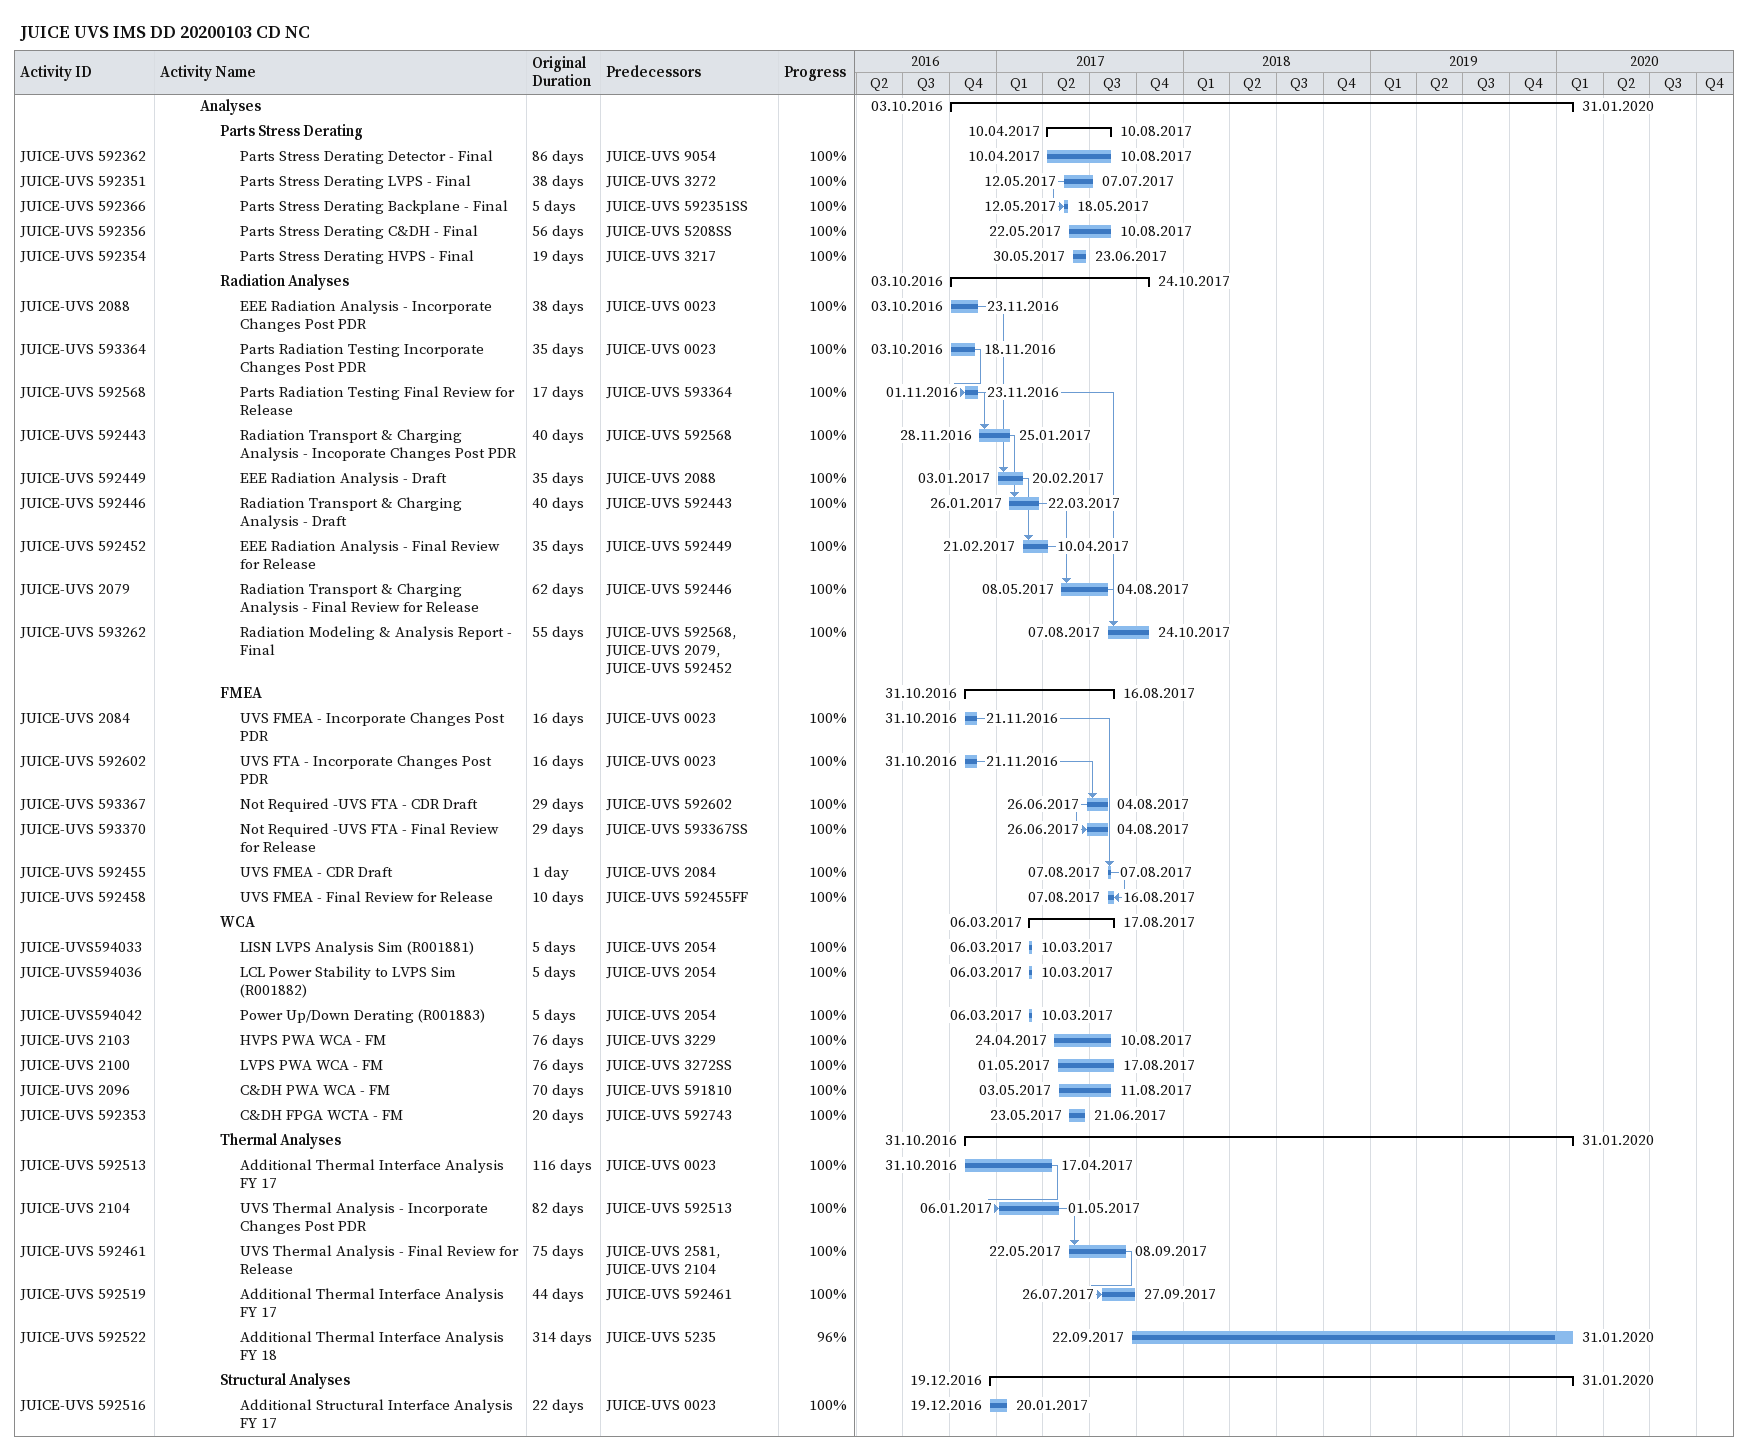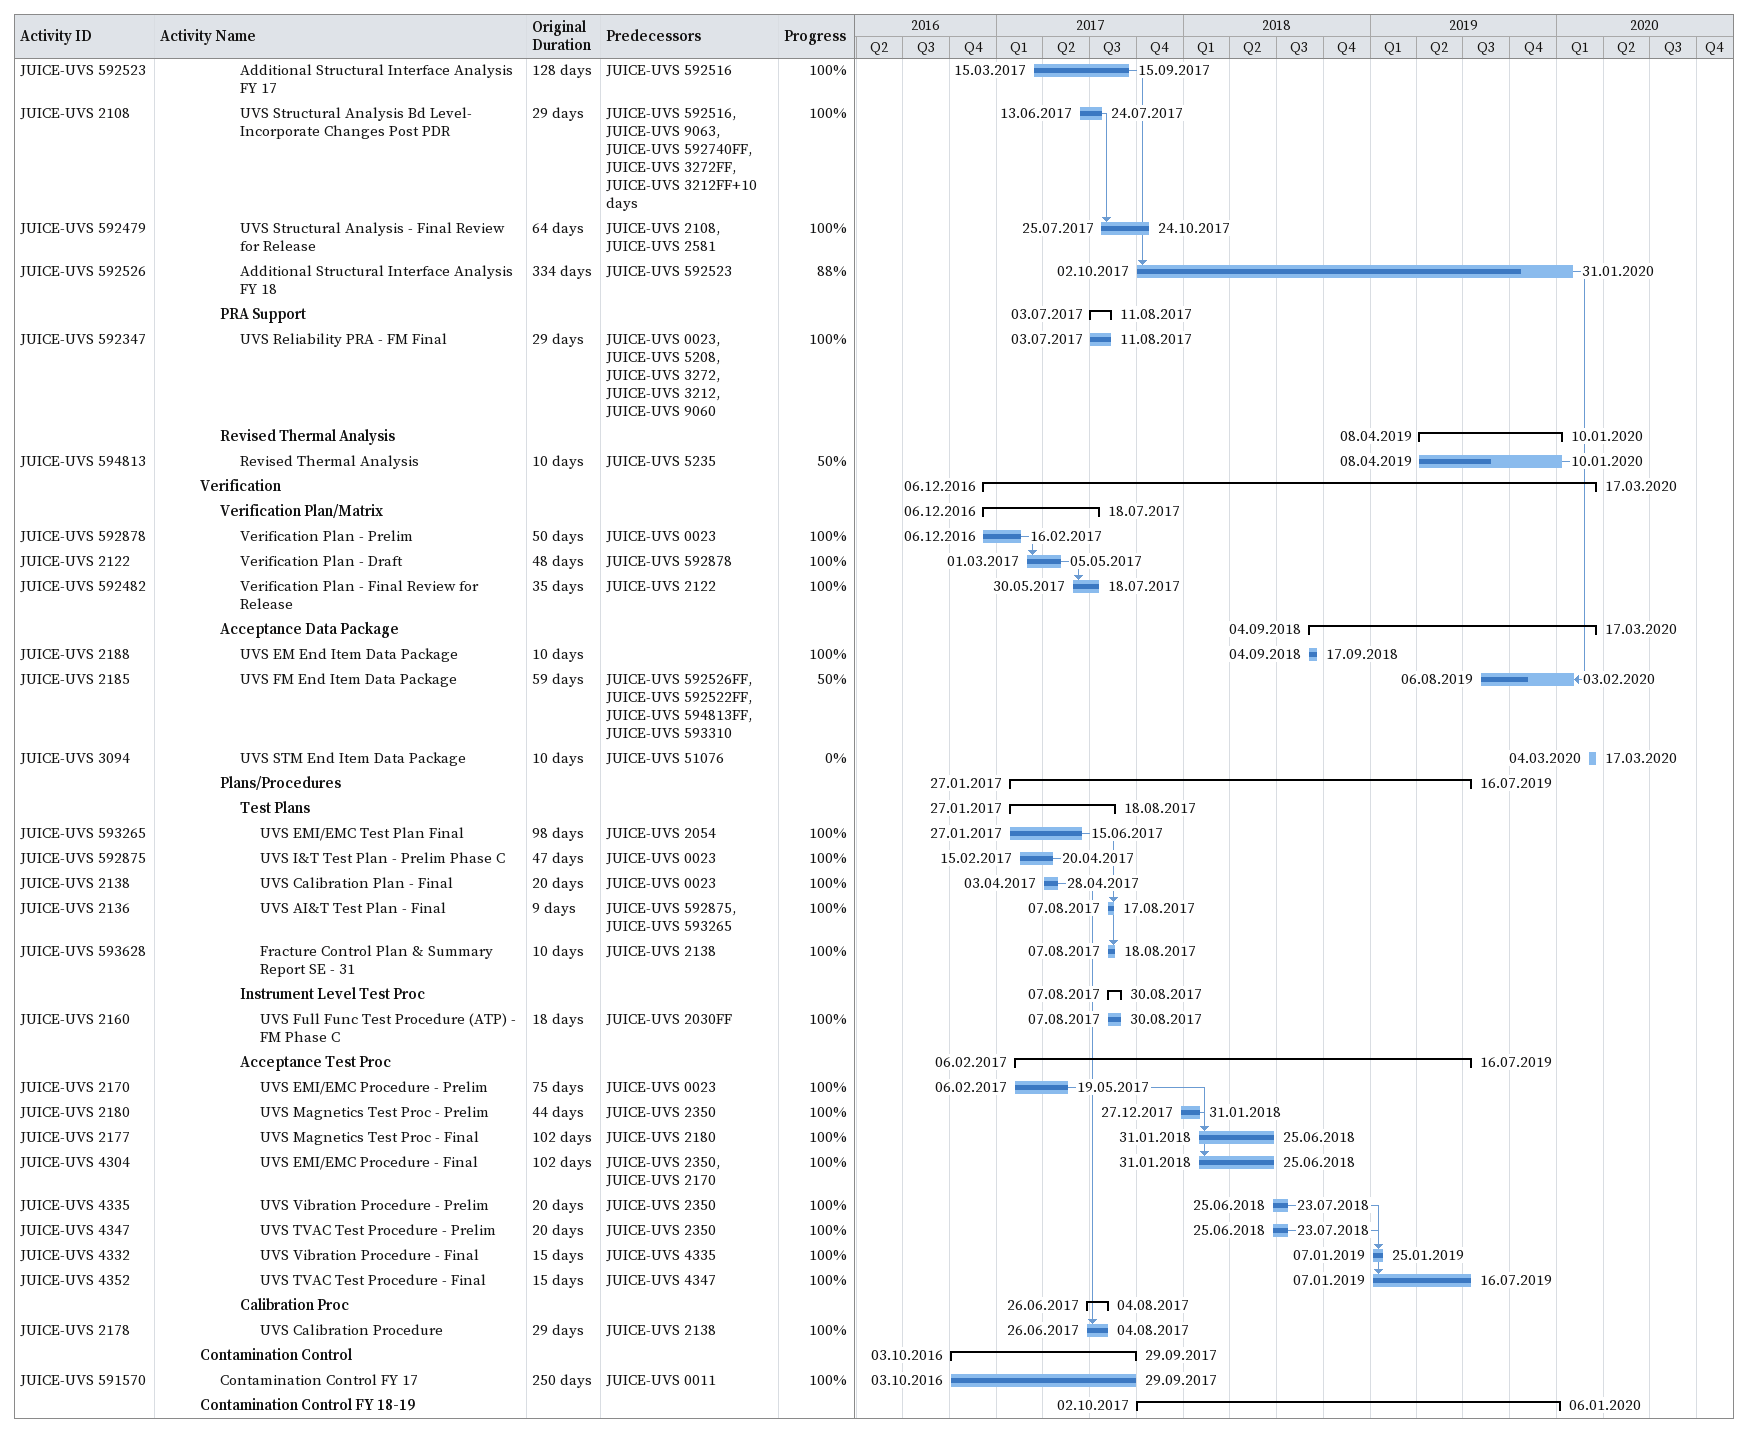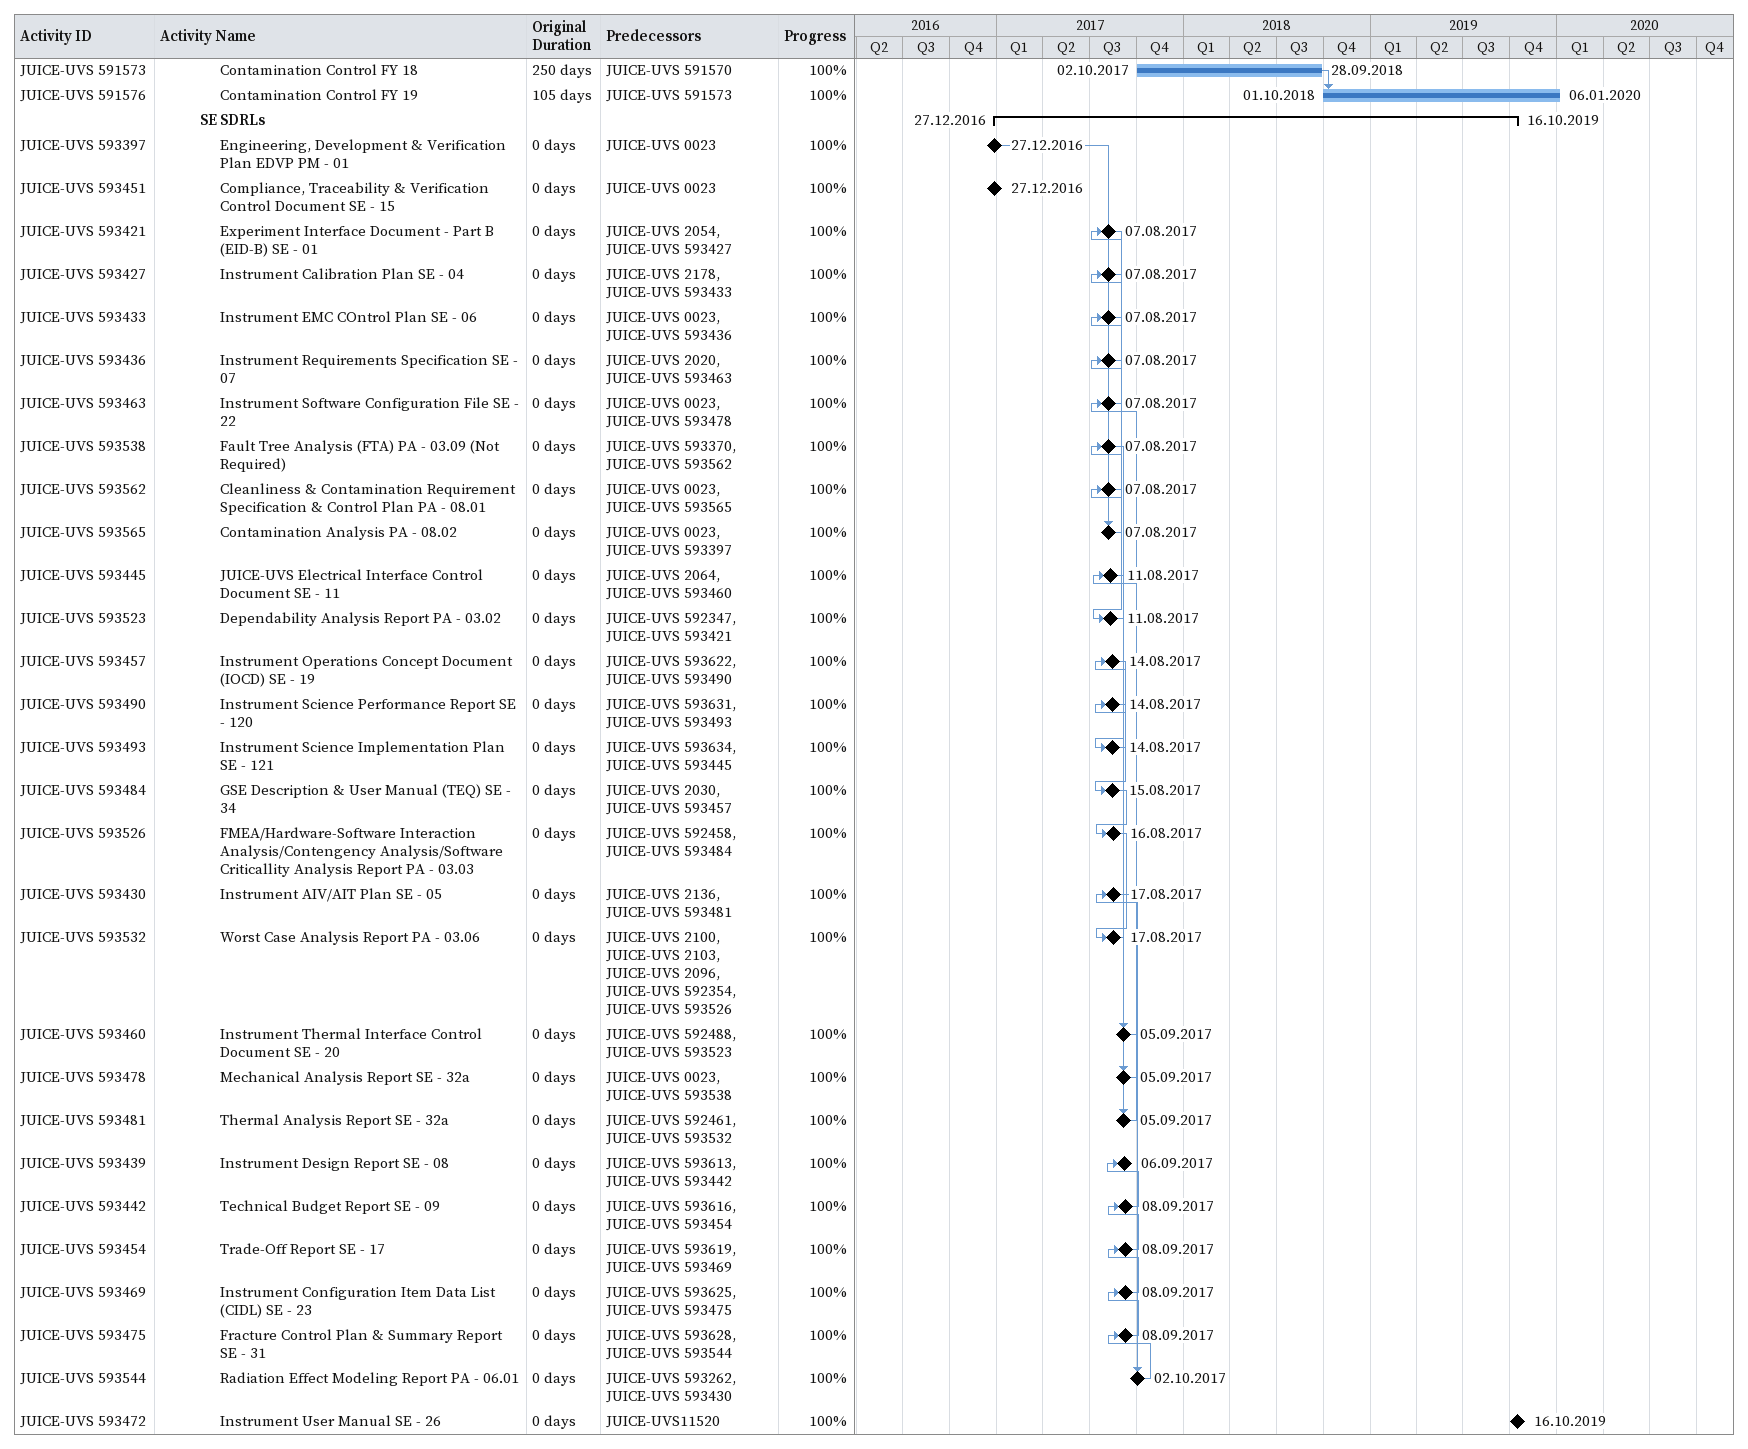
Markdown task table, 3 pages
JUICE UVS IMS DD 20200103 CD NC

| ID | Level | Task | Original duration | Start | Finish | Predecessors | % complete |
|---|---|---|---|---|---|---|---|
|  | 3 | **Analyses** |  | 2016-10-03 | 2020-01-31 |  |  |
|  | 4 | **Parts Stress Derating** |  | 2017-04-10 | 2017-08-10 |  |  |
| JUICE-UVS 592362 | 5 | Parts Stress Derating Detector - Final | 86d | 2017-04-10 | 2017-08-10 | JUICE-UVS 9054 | 100 |
| JUICE-UVS 592351 | 5 | Parts Stress Derating LVPS - Final | 38d | 2017-05-12 | 2017-07-07 | JUICE-UVS 3272 | 100 |
| JUICE-UVS 592366 | 5 | Parts Stress Derating Backplane - Final | 5d | 2017-05-12 | 2017-05-18 | JUICE-UVS 592351SS | 100 |
| JUICE-UVS 592356 | 5 | Parts Stress Derating C&DH - Final | 56d | 2017-05-22 | 2017-08-10 | JUICE-UVS 5208SS | 100 |
| JUICE-UVS 592354 | 5 | Parts Stress Derating HVPS - Final | 19d | 2017-05-30 | 2017-06-23 | JUICE-UVS 3217 | 100 |
|  | 4 | **Radiation Analyses** |  | 2016-10-03 | 2017-10-24 |  |  |
| JUICE-UVS 2088 | 5 | EEE Radiation Analysis - Incorporate Changes Post PDR | 38d | 2016-10-03 | 2016-11-23 | JUICE-UVS 0023 | 100 |
| JUICE-UVS 593364 | 5 | Parts Radiation Testing Incorporate Changes Post PDR | 35d | 2016-10-03 | 2016-11-18 | JUICE-UVS 0023 | 100 |
| JUICE-UVS 592568 | 5 | Parts Radiation Testing Final Review for Release | 17d | 2016-11-01 | 2016-11-23 | JUICE-UVS 593364 | 100 |
| JUICE-UVS 592443 | 5 | Radiation Transport & Charging Analysis - Incoporate Changes Post PDR | 40d | 2016-11-28 | 2017-01-25 | JUICE-UVS 592568 | 100 |
| JUICE-UVS 592449 | 5 | EEE Radiation Analysis - Draft | 35d | 2017-01-03 | 2017-02-20 | JUICE-UVS 2088 | 100 |
| JUICE-UVS 592446 | 5 | Radiation Transport & Charging Analysis - Draft | 40d | 2017-01-26 | 2017-03-22 | JUICE-UVS 592443 | 100 |
| JUICE-UVS 592452 | 5 | EEE Radiation Analysis - Final Review for Release | 35d | 2017-02-21 | 2017-04-10 | JUICE-UVS 592449 | 100 |
| JUICE-UVS 2079 | 5 | Radiation Transport & Charging Analysis - Final Review for Release | 62d | 2017-05-08 | 2017-08-04 | JUICE-UVS 592446 | 100 |
| JUICE-UVS 593262 | 5 | Radiation Modeling & Analysis Report - Final | 55d | 2017-08-07 | 2017-10-24 | JUICE-UVS 592568, JUICE-UVS 2079, JUICE-UVS 592452 | 100 |
|  | 4 | **FMEA** |  | 2016-10-31 | 2017-08-16 |  |  |
| JUICE-UVS 2084 | 5 | UVS FMEA - Incorporate Changes Post PDR | 16d | 2016-10-31 | 2016-11-21 | JUICE-UVS 0023 | 100 |
| JUICE-UVS 592602 | 5 | UVS FTA - Incorporate Changes Post PDR | 16d | 2016-10-31 | 2016-11-21 | JUICE-UVS 0023 | 100 |
| JUICE-UVS 593367 | 5 | Not Required -UVS FTA - CDR Draft | 29d | 2017-06-26 | 2017-08-04 | JUICE-UVS 592602 | 100 |
| JUICE-UVS 593370 | 5 | Not Required -UVS FTA - Final Review for Release | 29d | 2017-06-26 | 2017-08-04 | JUICE-UVS 593367SS | 100 |
| JUICE-UVS 592455 | 5 | UVS FMEA - CDR Draft | 1d | 2017-08-07 | 2017-08-07 | JUICE-UVS 2084 | 100 |
| JUICE-UVS 592458 | 5 | UVS FMEA - Final Review for Release | 10d | 2017-08-07 | 2017-08-16 | JUICE-UVS 592455FF | 100 |
|  | 4 | **WCA** |  | 2017-03-06 | 2017-08-17 |  |  |
| JUICE-UVS594033 | 5 | LISN LVPS Analysis Sim (R001881) | 5d | 2017-03-06 | 2017-03-10 | JUICE-UVS 2054 | 100 |
| JUICE-UVS594036 | 5 | LCL Power Stability to LVPS Sim (R001882) | 5d | 2017-03-06 | 2017-03-10 | JUICE-UVS 2054 | 100 |
| JUICE-UVS594042 | 5 | Power Up/Down Derating (R001883) | 5d | 2017-03-06 | 2017-03-10 | JUICE-UVS 2054 | 100 |
| JUICE-UVS 2103 | 5 | HVPS PWA WCA - FM | 76d | 2017-04-24 | 2017-08-10 | JUICE-UVS 3229 | 100 |
| JUICE-UVS 2100 | 5 | LVPS PWA WCA - FM | 76d | 2017-05-01 | 2017-08-17 | JUICE-UVS 3272SS | 100 |
| JUICE-UVS 2096 | 5 | C&DH PWA WCA - FM | 70d | 2017-05-03 | 2017-08-11 | JUICE-UVS 591810 | 100 |
| JUICE-UVS 592353 | 5 | C&DH FPGA WCTA - FM | 20d | 2017-05-23 | 2017-06-21 | JUICE-UVS 592743 | 100 |
|  | 4 | **Thermal Analyses** |  | 2016-10-31 | 2020-01-31 |  |  |
| JUICE-UVS 592513 | 5 | Additional Thermal Interface Analysis FY 17 | 116d | 2016-10-31 | 2017-04-17 | JUICE-UVS 0023 | 100 |
| JUICE-UVS 2104 | 5 | UVS Thermal Analysis - Incorporate Changes Post PDR | 82d | 2017-01-06 | 2017-05-01 | JUICE-UVS 592513 | 100 |
| JUICE-UVS 592461 | 5 | UVS Thermal Analysis - Final Review for Release | 75d | 2017-05-22 | 2017-09-08 | JUICE-UVS 2581, JUICE-UVS 2104 | 100 |
| JUICE-UVS 592519 | 5 | Additional Thermal Interface Analysis FY 17 | 44d | 2017-07-26 | 2017-09-27 | JUICE-UVS 592461 | 100 |
| JUICE-UVS 592522 | 5 | Additional Thermal Interface Analysis FY 18 | 314d | 2017-09-22 | 2020-01-31 | JUICE-UVS 5235 | 96 |
|  | 4 | **Structural Analyses** |  | 2016-12-19 | 2020-01-31 |  |  |
| JUICE-UVS 592516 | 5 | Additional Structural Interface Analysis FY 17 | 22d | 2016-12-19 | 2017-01-20 | JUICE-UVS 0023 | 100 |
| JUICE-UVS 592523 | 5 | Additional Structural Interface Analysis FY 17 | 128d | 2017-03-15 | 2017-09-15 | JUICE-UVS 592516 | 100 |
| JUICE-UVS 2108 | 5 | UVS Structural Analysis Bd Level- Incorporate Changes Post PDR | 29d | 2017-06-13 | 2017-07-24 | JUICE-UVS 592516, JUICE-UVS 9063, JUICE-UVS 592740FF, JUICE-UVS 3272FF, JUICE-UVS 3212FF+10d | 100 |
| JUICE-UVS 592479 | 5 | UVS Structural Analysis - Final Review for Release | 64d | 2017-07-25 | 2017-10-24 | JUICE-UVS 2108, JUICE-UVS 2581 | 100 |
| JUICE-UVS 592526 | 5 | Additional Structural Interface Analysis FY 18 | 334d | 2017-10-02 | 2020-01-31 | JUICE-UVS 592523 | 88 |
|  | 4 | **PRA Support** |  | 2017-07-03 | 2017-08-11 |  |  |
| JUICE-UVS 592347 | 5 | UVS Reliability PRA - FM Final | 29d | 2017-07-03 | 2017-08-11 | JUICE-UVS 0023, JUICE-UVS 5208, JUICE-UVS 3272, JUICE-UVS 3212, JUICE-UVS 9060 | 100 |
|  | 4 | **Revised Thermal Analysis** |  | 2019-04-08 | 2020-01-10 |  |  |
| JUICE-UVS 594813 | 5 | Revised Thermal Analysis | 10d | 2019-04-08 | 2020-01-10 | JUICE-UVS 5235 | 50 |
|  | 3 | **Verification** |  | 2016-12-06 | 2020-03-17 |  |  |
|  | 4 | **Verification Plan/Matrix** |  | 2016-12-06 | 2017-07-18 |  |  |
| JUICE-UVS 592878 | 5 | Verification Plan - Prelim | 50d | 2016-12-06 | 2017-02-16 | JUICE-UVS 0023 | 100 |
| JUICE-UVS 2122 | 5 | Verification Plan - Draft | 48d | 2017-03-01 | 2017-05-05 | JUICE-UVS 592878 | 100 |
| JUICE-UVS 592482 | 5 | Verification Plan - Final Review for Release | 35d | 2017-05-30 | 2017-07-18 | JUICE-UVS 2122 | 100 |
|  | 4 | **Acceptance Data Package** |  | 2018-09-04 | 2020-03-17 |  |  |
| JUICE-UVS 2188 | 5 | UVS EM End Item Data Package | 10d | 2018-09-04 | 2018-09-17 |  | 100 |
| JUICE-UVS 2185 | 5 | UVS FM End Item Data Package | 59d | 2019-08-06 | 2020-02-03 | JUICE-UVS 592526FF, JUICE-UVS 592522FF, JUICE-UVS 594813FF, JUICE-UVS 593310 | 50 |
| JUICE-UVS 3094 | 5 | UVS STM End Item Data Package | 10d | 2020-03-04 | 2020-03-17 | JUICE-UVS 51076 | 0 |
|  | 4 | **Plans/Procedures** |  | 2017-01-27 | 2019-07-16 |  |  |
|  | 5 | **Test Plans** |  | 2017-01-27 | 2017-08-18 |  |  |
| JUICE-UVS 593265 | 6 | UVS EMI/EMC Test Plan Final | 98d | 2017-01-27 | 2017-06-15 | JUICE-UVS 2054 | 100 |
| JUICE-UVS 592875 | 6 | UVS I&T Test Plan - Prelim Phase C | 47d | 2017-02-15 | 2017-04-20 | JUICE-UVS 0023 | 100 |
| JUICE-UVS 2138 | 6 | UVS Calibration Plan - Final | 20d | 2017-04-03 | 2017-04-28 | JUICE-UVS 0023 | 100 |
| JUICE-UVS 2136 | 6 | UVS AI&T Test Plan - Final | 9d | 2017-08-07 | 2017-08-17 | JUICE-UVS 592875, JUICE-UVS 593265 | 100 |
| JUICE-UVS 593628 | 6 | Fracture Control Plan & Summary Report SE - 31 | 10d | 2017-08-07 | 2017-08-18 | JUICE-UVS 2138 | 100 |
|  | 5 | **Instrument Level Test Proc** |  | 2017-08-07 | 2017-08-30 |  |  |
| JUICE-UVS 2160 | 6 | UVS Full Func Test Procedure (ATP) - FM Phase C | 18d | 2017-08-07 | 2017-08-30 | JUICE-UVS 2030FF | 100 |
|  | 5 | **Acceptance Test Proc** |  | 2017-02-06 | 2019-07-16 |  |  |
| JUICE-UVS 2170 | 6 | UVS EMI/EMC Procedure - Prelim | 75d | 2017-02-06 | 2017-05-19 | JUICE-UVS 0023 | 100 |
| JUICE-UVS 2180 | 6 | UVS Magnetics Test Proc - Prelim | 44d | 2017-12-27 | 2018-01-31 | JUICE-UVS 2350 | 100 |
| JUICE-UVS 2177 | 6 | UVS Magnetics Test Proc - Final | 102d | 2018-01-31 | 2018-06-25 | JUICE-UVS 2180 | 100 |
| JUICE-UVS 4304 | 6 | UVS EMI/EMC Procedure - Final | 102d | 2018-01-31 | 2018-06-25 | JUICE-UVS 2350, JUICE-UVS 2170 | 100 |
| JUICE-UVS 4335 | 6 | UVS Vibration Procedure - Prelim | 20d | 2018-06-25 | 2018-07-23 | JUICE-UVS 2350 | 100 |
| JUICE-UVS 4347 | 6 | UVS TVAC Test Procedure - Prelim | 20d | 2018-06-25 | 2018-07-23 | JUICE-UVS 2350 | 100 |
| JUICE-UVS 4332 | 6 | UVS Vibration Procedure - Final | 15d | 2019-01-07 | 2019-01-25 | JUICE-UVS 4335 | 100 |
| JUICE-UVS 4352 | 6 | UVS TVAC Test Procedure - Final | 15d | 2019-01-07 | 2019-07-16 | JUICE-UVS 4347 | 100 |
|  | 5 | **Calibration Proc** |  | 2017-06-26 | 2017-08-04 |  |  |
| JUICE-UVS 2178 | 6 | UVS Calibration Procedure | 29d | 2017-06-26 | 2017-08-04 | JUICE-UVS 2138 | 100 |
|  | 3 | **Contamination Control** |  | 2016-10-03 | 2017-09-29 |  |  |
| JUICE-UVS 591570 | 4 | Contamination Control FY 17 | 250d | 2016-10-03 | 2017-09-29 | JUICE-UVS 0011 | 100 |
|  | 3 | **Contamination Control FY 18-19** |  | 2017-10-02 | 2020-01-06 |  |  |
| JUICE-UVS 591573 | 4 | Contamination Control FY 18 | 250d | 2017-10-02 | 2018-09-28 | JUICE-UVS 591570 | 100 |
| JUICE-UVS 591576 | 4 | Contamination Control FY 19 | 105d | 2018-10-01 | 2020-01-06 | JUICE-UVS 591573 | 100 |
|  | 3 | **SE SDRLs** |  | 2016-12-27 | 2019-10-16 |  |  |
| JUICE-UVS 593397 | 4 | Engineering, Development & Verification Plan EDVP PM - 01 | 0d | 2016-12-27 | 2016-12-27 | JUICE-UVS 0023 | 100 |
| JUICE-UVS 593451 | 4 | Compliance, Traceability & Verification Control Document SE - 15 | 0d | 2016-12-27 | 2016-12-27 | JUICE-UVS 0023 | 100 |
| JUICE-UVS 593421 | 4 | Experiment Interface Document - Part B (EID-B) SE - 01 | 0d | 2017-08-07 | 2017-08-07 | JUICE-UVS 2054, JUICE-UVS 593427 | 100 |
| JUICE-UVS 593427 | 4 | Instrument Calibration Plan SE - 04 | 0d | 2017-08-07 | 2017-08-07 | JUICE-UVS 2178, JUICE-UVS 593433 | 100 |
| JUICE-UVS 593433 | 4 | Instrument EMC COntrol Plan SE - 06 | 0d | 2017-08-07 | 2017-08-07 | JUICE-UVS 0023, JUICE-UVS 593436 | 100 |
| JUICE-UVS 593436 | 4 | Instrument Requirements Specification SE - 07 | 0d | 2017-08-07 | 2017-08-07 | JUICE-UVS 2020, JUICE-UVS 593463 | 100 |
| JUICE-UVS 593463 | 4 | Instrument Software Configuration File SE - 22 | 0d | 2017-08-07 | 2017-08-07 | JUICE-UVS 0023, JUICE-UVS 593478 | 100 |
| JUICE-UVS 593538 | 4 | Fault Tree Analysis (FTA) PA - 03.09 (Not Required) | 0d | 2017-08-07 | 2017-08-07 | JUICE-UVS 593370, JUICE-UVS 593562 | 100 |
| JUICE-UVS 593562 | 4 | Cleanliness & Contamination Requirement Specification & Control Plan PA - 08.01 | 0d | 2017-08-07 | 2017-08-07 | JUICE-UVS 0023, JUICE-UVS 593565 | 100 |
| JUICE-UVS 593565 | 4 | Contamination Analysis PA - 08.02 | 0d | 2017-08-07 | 2017-08-07 | JUICE-UVS 0023, JUICE-UVS 593397 | 100 |
| JUICE-UVS 593445 | 4 | JUICE-UVS Electrical Interface Control Document SE - 11 | 0d | 2017-08-11 | 2017-08-11 | JUICE-UVS 2064, JUICE-UVS 593460 | 100 |
| JUICE-UVS 593523 | 4 | Dependability Analysis Report PA - 03.02 | 0d | 2017-08-11 | 2017-08-11 | JUICE-UVS 592347, JUICE-UVS 593421 | 100 |
| JUICE-UVS 593457 | 4 | Instrument Operations Concept Document (IOCD) SE - 19 | 0d | 2017-08-14 | 2017-08-14 | JUICE-UVS 593622, JUICE-UVS 593490 | 100 |
| JUICE-UVS 593490 | 4 | Instrument Science Performance Report SE - 120 | 0d | 2017-08-14 | 2017-08-14 | JUICE-UVS 593631, JUICE-UVS 593493 | 100 |
| JUICE-UVS 593493 | 4 | Instrument Science Implementation Plan SE - 121 | 0d | 2017-08-14 | 2017-08-14 | JUICE-UVS 593634, JUICE-UVS 593445 | 100 |
| JUICE-UVS 593484 | 4 | GSE Description & User Manual (TEQ) SE - 34 | 0d | 2017-08-15 | 2017-08-15 | JUICE-UVS 2030, JUICE-UVS 593457 | 100 |
| JUICE-UVS 593526 | 4 | FMEA/Hardware-Software Interaction Analysis/Contengency Analysis/Software Criticallity Analysis Report PA - 03.03 | 0d | 2017-08-16 | 2017-08-16 | JUICE-UVS 592458, JUICE-UVS 593484 | 100 |
| JUICE-UVS 593430 | 4 | Instrument AIV/AIT Plan SE - 05 | 0d | 2017-08-17 | 2017-08-17 | JUICE-UVS 2136, JUICE-UVS 593481 | 100 |
| JUICE-UVS 593532 | 4 | Worst Case Analysis Report PA - 03.06 | 0d | 2017-08-17 | 2017-08-17 | JUICE-UVS 2100, JUICE-UVS 2103, JUICE-UVS 2096, JUICE-UVS 592354, JUICE-UVS 593526 | 100 |
| JUICE-UVS 593460 | 4 | Instrument Thermal Interface Control Document SE - 20 | 0d | 2017-09-05 | 2017-09-05 | JUICE-UVS 592488, JUICE-UVS 593523 | 100 |
| JUICE-UVS 593478 | 4 | Mechanical Analysis Report SE - 32a | 0d | 2017-09-05 | 2017-09-05 | JUICE-UVS 0023, JUICE-UVS 593538 | 100 |
| JUICE-UVS 593481 | 4 | Thermal Analysis Report SE - 32a | 0d | 2017-09-05 | 2017-09-05 | JUICE-UVS 592461, JUICE-UVS 593532 | 100 |
| JUICE-UVS 593439 | 4 | Instrument Design Report SE - 08 | 0d | 2017-09-06 | 2017-09-06 | JUICE-UVS 593613, JUICE-UVS 593442 | 100 |
| JUICE-UVS 593442 | 4 | Technical Budget Report SE - 09 | 0d | 2017-09-08 | 2017-09-08 | JUICE-UVS 593616, JUICE-UVS 593454 | 100 |
| JUICE-UVS 593454 | 4 | Trade-Off Report SE - 17 | 0d | 2017-09-08 | 2017-09-08 | JUICE-UVS 593619, JUICE-UVS 593469 | 100 |
| JUICE-UVS 593469 | 4 | Instrument Configuration Item Data List (CIDL) SE - 23 | 0d | 2017-09-08 | 2017-09-08 | JUICE-UVS 593625, JUICE-UVS 593475 | 100 |
| JUICE-UVS 593475 | 4 | Fracture Control Plan & Summary Report SE - 31 | 0d | 2017-09-08 | 2017-09-08 | JUICE-UVS 593628, JUICE-UVS 593544 | 100 |
| JUICE-UVS 593544 | 4 | Radiation Effect Modeling Report PA - 06.01 | 0d | 2017-10-02 | 2017-10-02 | JUICE-UVS 593262, JUICE-UVS 593430 | 100 |
| JUICE-UVS 593472 | 4 | Instrument User Manual SE - 26 | 0d | 2019-10-16 | 2019-10-16 | JUICE-UVS11520 | 100 |
